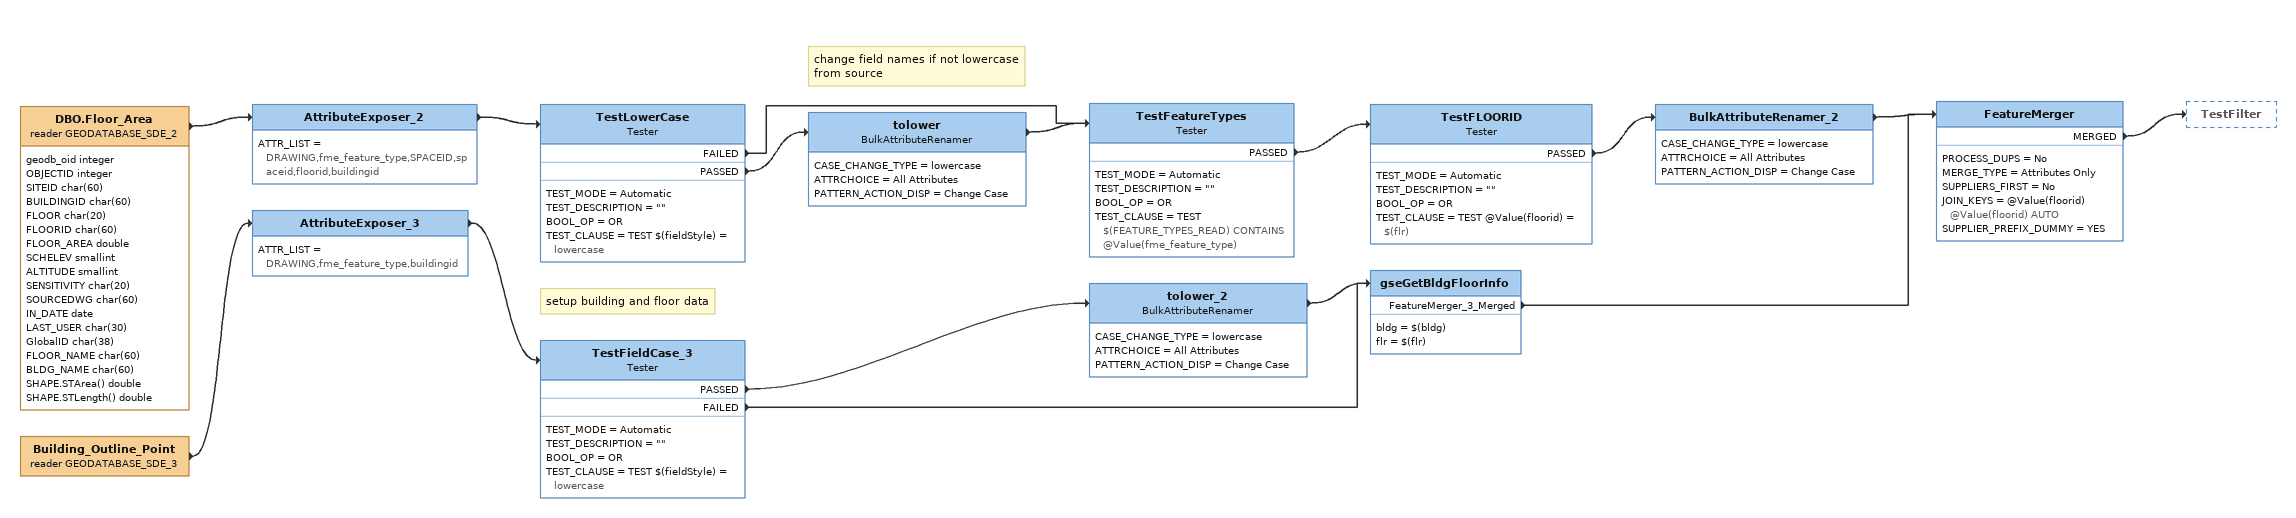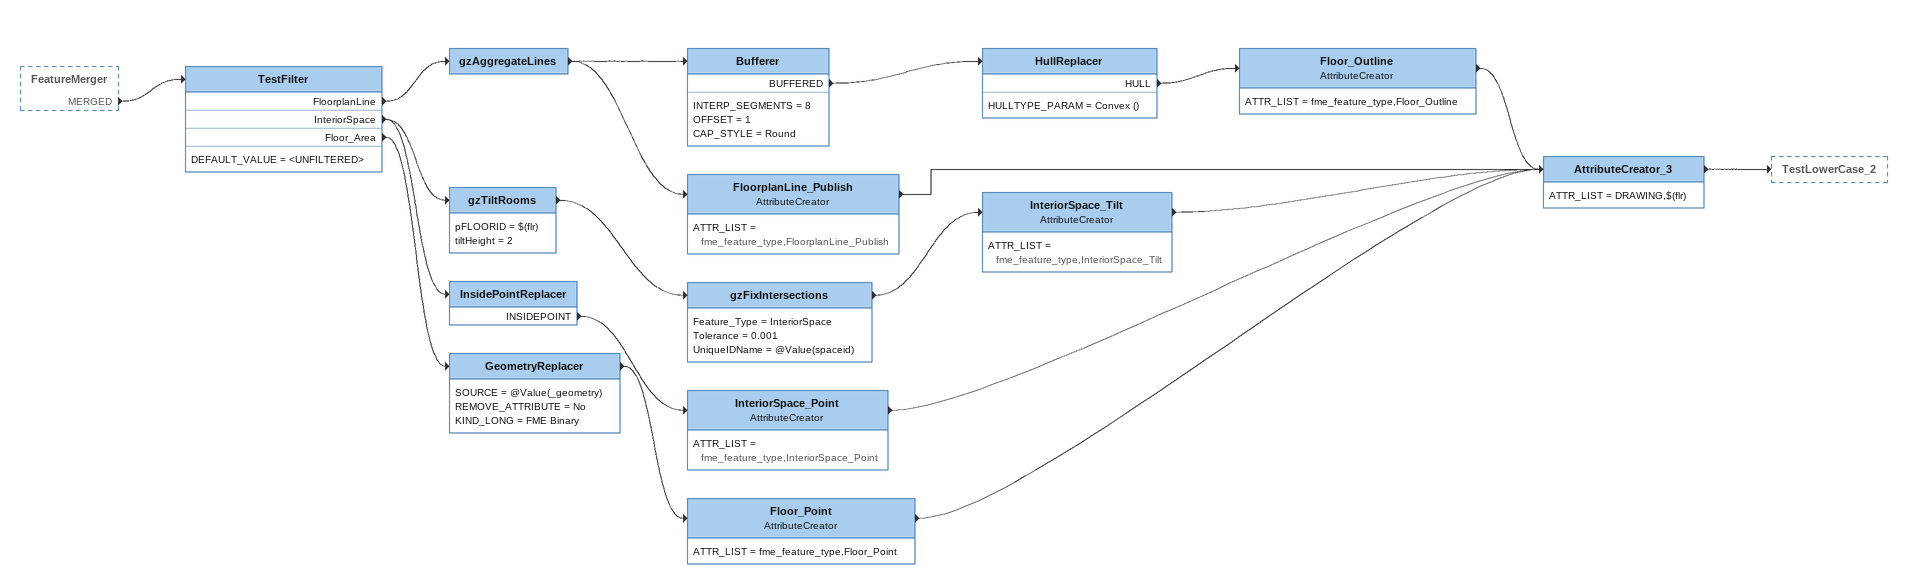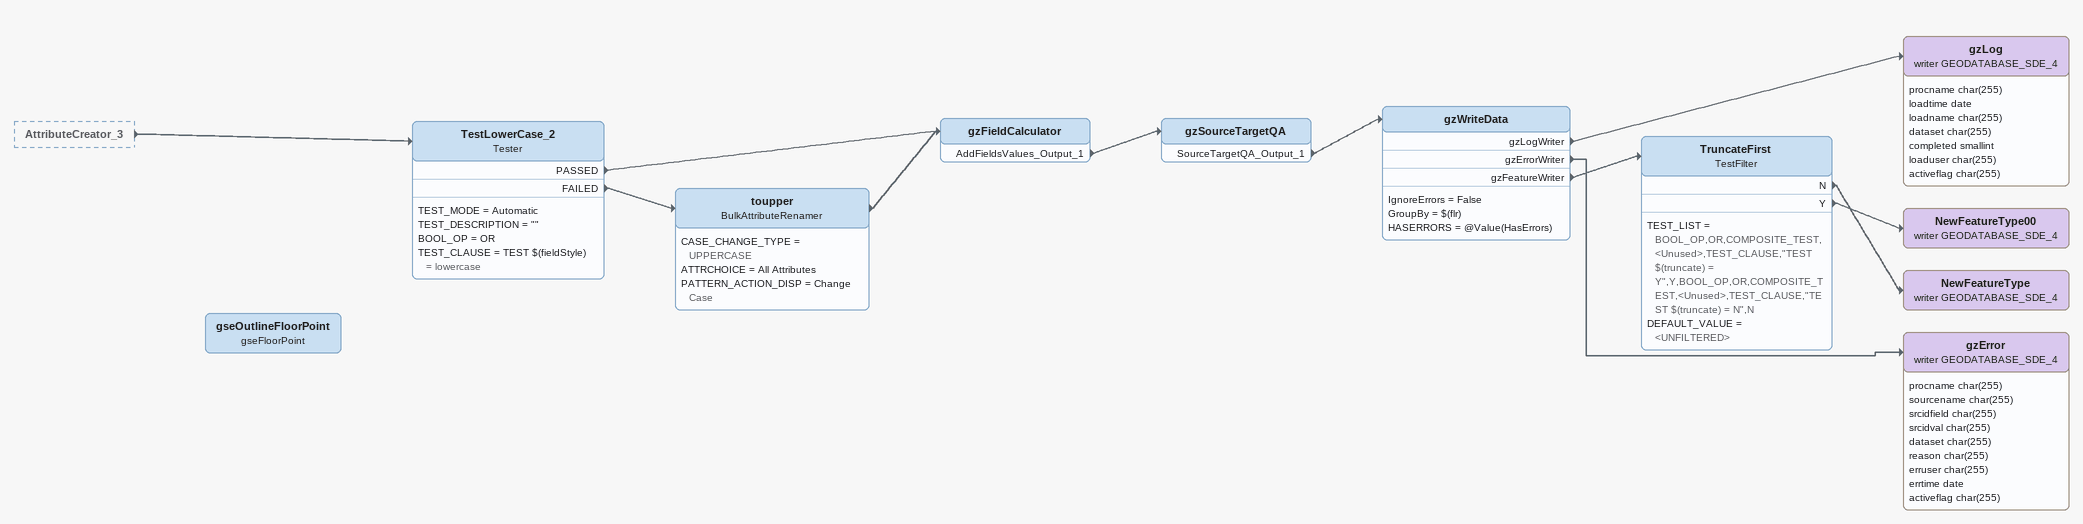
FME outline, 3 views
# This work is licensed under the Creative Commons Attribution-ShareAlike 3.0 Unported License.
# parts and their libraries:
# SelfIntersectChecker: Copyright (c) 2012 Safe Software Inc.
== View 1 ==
DBO.Floor_Area (reader GEODATABASE_SDE_2)
    attributes: geodb_oid integer, OBJECTID integer, SITEID char(60), BUILDINGID char(60), FLOOR char(20), FLOORID char(60), FLOOR_AREA double, SCHELEV smallint, ALTITUDE smallint, SENSITIVITY char(20), SOURCEDWG char(60), IN_DATE date, LAST_USER char(30), GlobalID char(38), FLOOR_NAME char(60), BLDG_NAME char(60), SHAPE.STArea() double, SHAPE.STLength() double
    -> AttributeExposer_2
AttributeExposer_2
    ATTR_LIST = DRAWING,fme_feature_type,SPACEID,spaceid,floorid,buildingid
    -> TestLowerCase
TestLowerCase: Tester
    TEST_MODE = Automatic
    TEST_DESCRIPTION = ""
    BOOL_OP = OR
    TEST_CLAUSE = TEST $(fieldStyle) = lowercase
    FAILED -> TestFeatureTypes
    PASSED -> tolower
Note: change field names if not lowercase from source
tolower: BulkAttributeRenamer
    CASE_CHANGE_TYPE = lowercase
    ATTRCHOICE = All Attributes
    PATTERN_ACTION_DISP = Change Case
    -> TestFeatureTypes
TestFeatureTypes: Tester
    TEST_MODE = Automatic
    TEST_DESCRIPTION = ""
    BOOL_OP = OR
    TEST_CLAUSE = TEST $(FEATURE_TYPES_READ) CONTAINS @Value(fme_feature_type)
    PASSED -> TestFLOORID
TestFLOORID: Tester
    TEST_MODE = Automatic
    TEST_DESCRIPTION = ""
    BOOL_OP = OR
    TEST_CLAUSE = TEST @Value(floorid) = $(flr)
    PASSED -> BulkAttributeRenamer_2
BulkAttributeRenamer_2
    CASE_CHANGE_TYPE = lowercase
    ATTRCHOICE = All Attributes
    PATTERN_ACTION_DISP = Change Case
    -> FeatureMerger
Building_Outline_Point (reader GEODATABASE_SDE_3)
    -> AttributeExposer_3
AttributeExposer_3
    ATTR_LIST = DRAWING,fme_feature_type,buildingid
    -> TestFieldCase_3
Note: setup building and floor data
TestFieldCase_3: Tester
    TEST_MODE = Automatic
    TEST_DESCRIPTION = ""
    BOOL_OP = OR
    TEST_CLAUSE = TEST $(fieldStyle) = lowercase
    PASSED -> tolower_2
    FAILED -> gseGetBldgFloorInfo
tolower_2: BulkAttributeRenamer
    CASE_CHANGE_TYPE = lowercase
    ATTRCHOICE = All Attributes
    PATTERN_ACTION_DISP = Change Case
    -> gseGetBldgFloorInfo
gseGetBldgFloorInfo
    bldg = $(bldg)
    flr = $(flr)
    FeatureMerger_3_Merged -> FeatureMerger
FeatureMerger
    PROCESS_DUPS = No
    MERGE_TYPE = Attributes Only
    SUPPLIERS_FIRST = No
    JOIN_KEYS = @Value(floorid) @Value(floorid) AUTO
    SUPPLIER_PREFIX_DUMMY = YES
    MERGED -> TestFilter

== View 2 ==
FeatureMerger [outside]
    MERGED -> TestFilter
TestFilter
    DEFAULT_VALUE = <UNFILTERED>
    FloorplanLine -> gzAggregateLines
    InteriorSpace -> InsidePointReplacer
    InteriorSpace -> gzTiltRooms
    Floor_Area -> GeometryReplacer
gzAggregateLines
    -> Bufferer
    -> FloorplanLine_Publish
Bufferer
    INTERP_SEGMENTS = 8
    OFFSET = 1
    CAP_STYLE = Round
    BUFFERED -> HullReplacer
HullReplacer
    HULLTYPE_PARAM = Convex ()
    HULL -> Floor_Outline
Floor_Outline: AttributeCreator
    ATTR_LIST = fme_feature_type,Floor_Outline
    -> AttributeCreator_3
FloorplanLine_Publish: AttributeCreator
    ATTR_LIST = fme_feature_type,FloorplanLine_Publish
    -> AttributeCreator_3
gzTiltRooms
    pFLOORID = $(flr)
    tiltHeight = 2
    -> gzFixIntersections
gzFixIntersections
    Feature_Type = InteriorSpace
    Tolerance = 0.001
    UniqueIDName = @Value(spaceid)
    -> InteriorSpace_Tilt
InteriorSpace_Tilt: AttributeCreator
    ATTR_LIST = fme_feature_type,InteriorSpace_Tilt
    -> AttributeCreator_3
InsidePointReplacer
    INSIDEPOINT -> InteriorSpace_Point
InteriorSpace_Point: AttributeCreator
    ATTR_LIST = fme_feature_type,InteriorSpace_Point
    -> AttributeCreator_3
GeometryReplacer
    SOURCE = @Value(_geometry)
    REMOVE_ATTRIBUTE = No
    KIND_LONG = FME Binary
    -> Floor_Point
Floor_Point: AttributeCreator
    ATTR_LIST = fme_feature_type,Floor_Point
    -> AttributeCreator_3
AttributeCreator_3
    ATTR_LIST = DRAWING,$(flr)
    -> TestLowerCase_2

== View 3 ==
AttributeCreator_3 [outside]
    -> TestLowerCase_2
TestLowerCase_2: Tester
    TEST_MODE = Automatic
    TEST_DESCRIPTION = ""
    BOOL_OP = OR
    TEST_CLAUSE = TEST $(fieldStyle) = lowercase
    PASSED -> gzFieldCalculator
    FAILED -> toupper
toupper: BulkAttributeRenamer
    CASE_CHANGE_TYPE = UPPERCASE
    ATTRCHOICE = All Attributes
    PATTERN_ACTION_DISP = Change Case
    -> gzFieldCalculator
gzFieldCalculator
    AddFieldsValues_Output_1 -> gzSourceTargetQA
gzSourceTargetQA
    SourceTargetQA_Output_1 -> gzWriteData
gzWriteData
    IgnoreErrors = False
    GroupBy = $(flr)
    HASERRORS = @Value(HasErrors)
    gzLogWriter -> gzLog (writer GEODATABASE_SDE_4)
    gzErrorWriter -> gzError (writer GEODATABASE_SDE_4)
    gzFeatureWriter -> TruncateFirst
gzLog (writer GEODATABASE_SDE_4)
    attributes: procname char(255), loadtime date, loadname char(255), dataset char(255), completed smallint, loaduser char(255), activeflag char(255)
TruncateFirst: TestFilter
    TEST_LIST = BOOL_OP,OR,COMPOSITE_TEST,<Unused>,TEST_CLAUSE,"TEST $(truncate) = Y",Y,BOOL_OP,OR,COMPOSITE_TEST,<Unused>,TEST_CLAUSE,"TEST $(truncate) = N",N
    DEFAULT_VALUE = <UNFILTERED>
    N -> NewFeatureType (writer GEODATABASE_SDE_4)
    Y -> NewFeatureType00 (writer GEODATABASE_SDE_4)
NewFeatureType00 (writer GEODATABASE_SDE_4)
NewFeatureType (writer GEODATABASE_SDE_4)
gzError (writer GEODATABASE_SDE_4)
    attributes: procname char(255), sourcename char(255), srcidfield char(255), srcidval char(255), dataset char(255), reason char(255), erruser char(255), errtime date, activeflag char(255)
gseOutlineFloorPoint: gseFloorPoint
